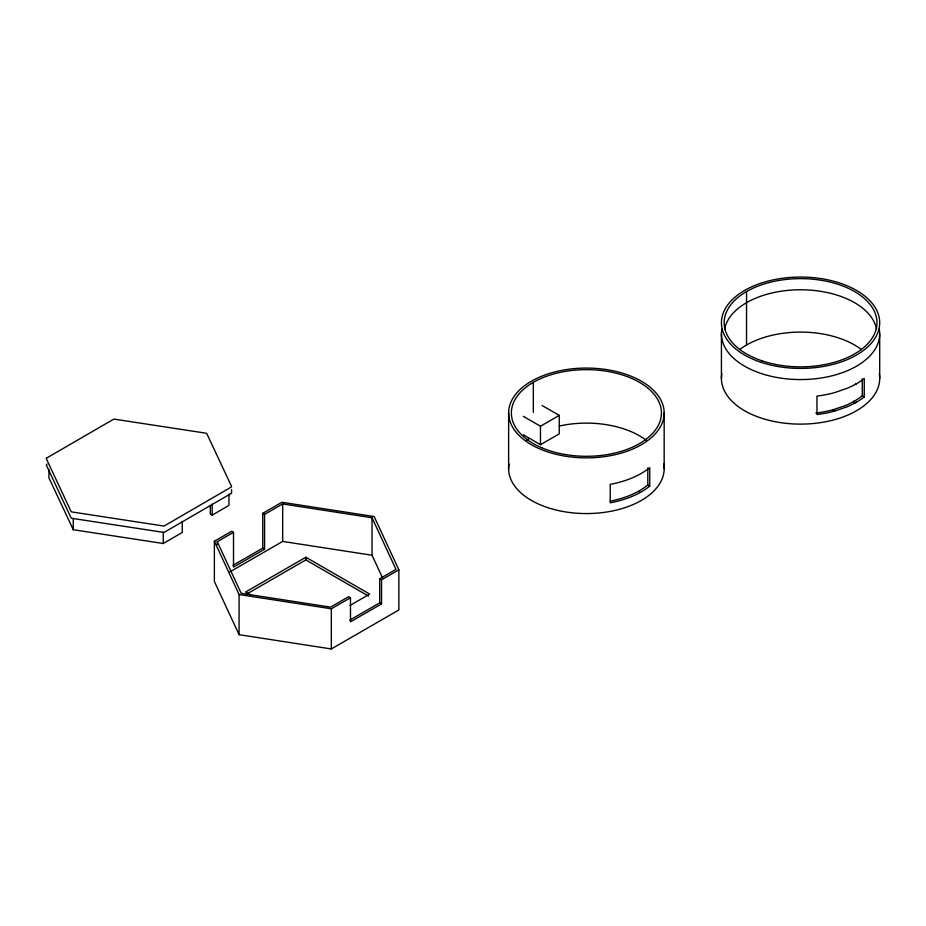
<?xml version="1.0" encoding="UTF-8"?>
<svg xmlns="http://www.w3.org/2000/svg" width="926" height="926" viewBox="0 0 926 926"><rect width="100%" height="100%" fill="white"/><g stroke="black" fill="none" stroke-linecap="round" stroke-linejoin="round"><path stroke-width="1.39" d="M47.087 464.1L46.624 464.424A1.991 1.146 0 0 0 46.3 465.026L71.094 517.923A1.991 1.146 0 0 0 71.753 518.305L163.497 532.357A1.991 1.146 0 0 0 164.4 532.218L231.35 493.373A1.991 1.146 0 0 0 231.593 492.852L231.581 489.576M48.928 469.378L48.928 477.816L73.258 529.718L163.265 543.504L182.26 532.496L182.26 521.454M210.318 505.804L210.318 514.08L212.158 515.145L228.954 505.399L228.954 494.137M232.924 565.346L262.752 548.134L262.752 513.328L281.898 502.274L374.15 516.546L398.863 569.803L398.863 609.956L331.334 648.952L239.082 634.68L214.369 581.424L214.369 541.259L231.685 531.258L233.514 532.323L233.514 567.117L264.581 549.187L264.581 514.381L282.673 503.941L372.032 517.761L395.981 569.363L379.718 578.75L379.718 602.838L349.889 620.061M217.251 544.592L217.251 541.71L233.514 532.323M229.59 572.06L282.673 541.421L372.032 555.241L382.808 578.461M350.016 605.454L369.682 594.098L305.846 557.244L245.61 592.015L250.622 594.909M246.848 593.983L305.846 559.917L368.432 596.055M523.306 416.33L540.46 426.238L559.246 415.392L559.246 433.854L540.46 444.688L523.306 434.78M214.369 541.259L239.082 594.527L331.334 608.787L350.479 597.745L350.479 621.832L381.547 603.891L381.547 579.803L398.863 569.803M856.527 383.688L854.814 384.649M856.527 402.139C853.124 405.264 852.707 398.828 854.594 402.22M834.65 411.075L847.221 406.745A79.138 45.687 0 0 0 864.247 396.965L864.247 378.502A79.138 45.687 0 0 1 847.221 388.283L834.65 392.612A79.138 45.687 0 0 1 816.963 396.085L816.963 414.535A79.138 45.687 0 0 0 834.65 411.075L832.601 409.882A76.407 44.112 0 0 1 815.794 413.065M832.601 409.882L845.264 405.611A76.407 44.112 0 0 0 862.291 395.83L864.247 396.965M542.08 405.484L559.246 415.392M610.246 501.151A75.041 43.325 0 0 0 647.795 484.969L649.751 486.104L649.751 467.653A77.772 44.899 0 0 1 610.246 484.356L610.246 502.806A77.772 44.899 0 0 0 649.751 486.104M379.718 578.75L381.547 579.803M262.752 513.328L264.581 514.381M379.718 602.838L381.547 603.891M350.479 597.745L348.651 596.68L330.559 607.132L241.188 593.3L217.251 541.71M262.752 548.134L264.581 549.187M879.7 333.881L879.7 378.433M862.291 378.803L862.291 395.83M746.541 291.54L746.541 345.016M721.435 333.881L721.435 378.433M664.162 412.973A77.772 44.899 0 0 1 547.509 451.853A77.772 44.899 0 0 1 547.509 374.081A77.772 44.899 0 0 1 664.162 412.973L664.162 468.672M647.795 467.943L647.795 484.969M639.449 490.711L639.449 491.903M540.46 426.238L540.46 444.688M533.33 382.334L533.33 412.417M508.629 412.973L508.629 468.672M372.032 517.761L372.032 555.241M331.334 608.787L331.334 648.952M305.846 557.244L305.846 559.917M282.673 503.941L282.673 541.421M239.082 594.527L239.082 634.68M212.158 504.103L212.158 515.145M163.265 532.253L163.265 543.504M73.258 518.456L73.258 529.718M724.572 329.32A76.407 44.112 0 0 1 800.562 289.769A76.407 44.112 0 0 1 876.563 329.32M739.689 349.553A76.407 44.112 0 0 1 861.446 349.553M879.272 329.158A79.138 45.687 0 0 1 800.562 379.567A79.138 45.687 0 0 1 721.852 329.158M879.272 373.722A79.138 45.687 0 0 1 800.562 424.12A79.138 45.687 0 0 1 721.852 373.722M526.605 440.255A75.041 43.325 0 0 1 528.781 438.681M559.373 426.018A75.041 43.325 0 0 1 646.174 440.255M663.745 464.03A77.772 44.899 0 0 1 586.389 513.571A77.772 44.899 0 0 1 509.045 464.03M46.624 458.057L46.543 458.139A1.991 1.146 0 0 0 46.3 458.671L71.094 511.557A1.991 1.146 0 0 0 71.753 511.939L163.497 525.991A1.991 1.146 0 0 0 164.4 525.852L231.35 487.007A1.991 1.146 0 0 0 231.593 486.486L206.799 433.6A1.991 1.146 0 0 0 206.128 433.206L114.396 419.165A1.991 1.146 0 0 0 113.481 419.304L46.624 458.057M760.998 362.298A79.138 45.687 0 0 0 879.7 322.734A79.138 45.687 0 0 0 760.998 283.171A79.138 45.687 0 0 0 760.998 362.298M762.364 360.943A76.407 44.112 0 0 0 876.968 322.734A76.407 44.112 0 0 0 762.364 284.537A76.407 44.112 0 0 0 762.364 360.943M542.358 448.045A75.041 43.325 0 0 0 661.037 417.441A75.041 43.325 0 0 0 555.785 373.41A75.041 43.325 0 0 0 542.358 448.045"/></g></svg>
